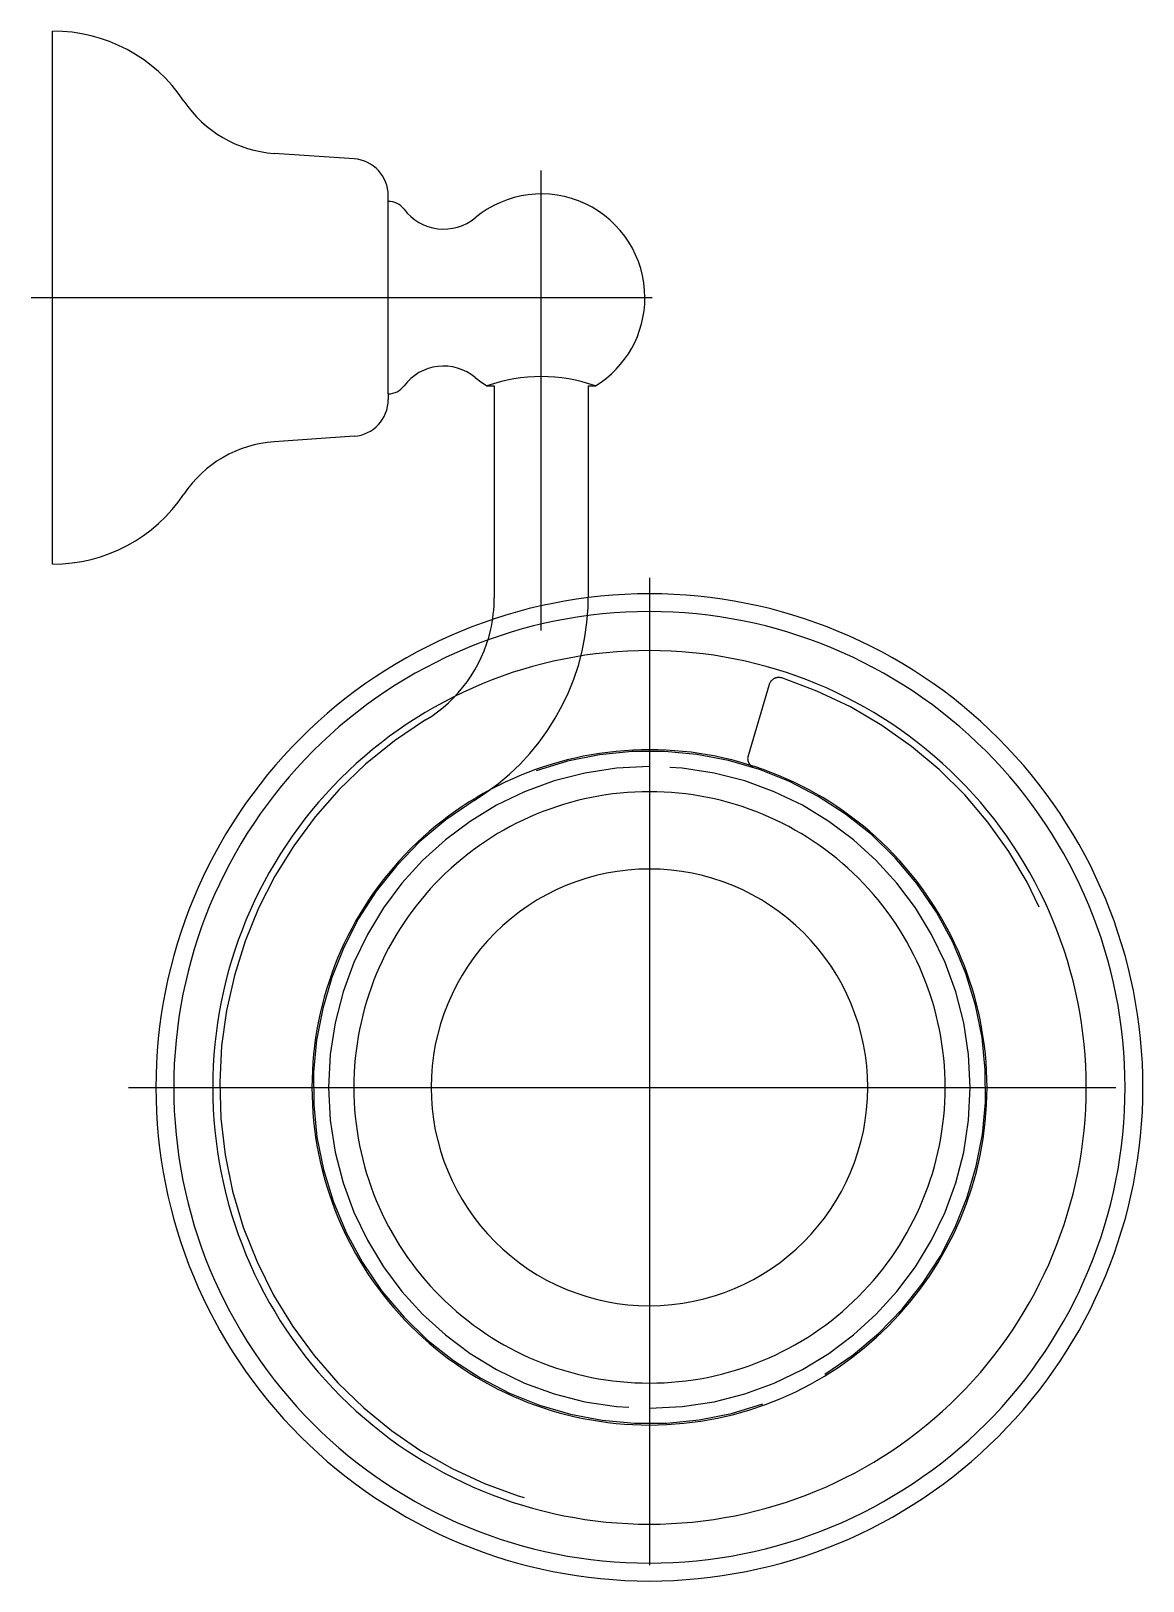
# Model space of a CAD drawing. Extents: x 125.066 to 125.178, y 0.023 to 0.18.
import ezdxf

# ---------------------------------------------------------------- set-up
doc = ezdxf.new("R2010")
doc.units = 0
doc.header["$LTSCALE"] = 0.2
doc.header["$MEASUREMENT"] = 0
for name, pattern in [('AXES', [0.54, 0.3, -0.08, 0.08, -0.08]), ('CACHE', [0.24, 0.12, -0.12]), ('CONTINU', [0])]:
    doc.linetypes.add(name, pattern=pattern)
doc.layers.get('0').update_dxf_attribs({"linetype": 'CONTINUOUS'})
doc.layers.add('DECA_EIXOS', color=5, linetype='AXES')

msp = doc.modelspace()

# ---------------------------------------------------------------- linework, layer by layer
at = {"linetype": 'CONTINU'}
for points in [[(125.0677, 0.12569), (125.0677, 0.17969)], [(125.09825, 0.16674), (125.09013, 0.1673)], [(125.1017, 0.16244), (125.1017, 0.16303)], [(125.1017, 0.15269), (125.1017, 0.16244)], [(125.1017, 0.14294), (125.1017, 0.15269)], [(125.1017, 0.14294), (125.1017, 0.14236)], [(125.1117, 0.14375), (125.11244, 0.14375)], [(125.11244, 0.14375), (125.11244, 0.12229)], [(125.12196, 0.14375), (125.12196, 0.12231)], [(125.12196, 0.14375), (125.1227, 0.14375)], [(125.09825, 0.13865), (125.09015, 0.13809)]]:
    msp.add_lwpolyline(points, dxfattribs=at)
for points in [[(125.081, 0.1726, 0.250213), (125.0677, 0.17969)], [(125.081, 0.1726, 0.231746), (125.09013, 0.1673)], [(125.1017, 0.16303, 0.39391), (125.09825, 0.16674)], [(125.1033, 0.16164, 0.236752), (125.1017, 0.16244)], [(125.1277, 0.15269, 0.634885), (125.11051, 0.16078)], [(125.1033, 0.16164, 0.429647), (125.11051, 0.16078)], [(125.1227, 0.14375, 0.260536), (125.1277, 0.15269)], [(125.1105, 0.14461, 0.429231), (125.10331, 0.14375)], [(125.1105, 0.14461, 0.035347), (125.1117, 0.14375)], [(125.1227, 0.14375, 0.170222), (125.1117, 0.14375)], [(125.1017, 0.14294, 0.236754), (125.10331, 0.14375)], [(125.09825, 0.13865, 0.394976), (125.1017, 0.14236)], [(125.09015, 0.13809, 0.232071), (125.081, 0.13279)], [(125.0677, 0.12569, 0.250214), (125.081, 0.13279)], [(125.12816, 0.12269, 0.414214), (125.07816, 0.07269)], [(125.17816, 0.07269, 0.414214), (125.12816, 0.12269)], [(125.11206, 0.11897, 0.057821), (125.11244, 0.12229)], [(125.12194, 0.12129, 0.010521), (125.12196, 0.12231)], [(125.12816, 0.12088, 0.414215), (125.07997, 0.07269)], [(125.17635, 0.07269, 0.414214), (125.12816, 0.12088)], [(125.12816, 0.11694, 0.414215), (125.08392, 0.07269)], [(125.17241, 0.07269, 0.414214), (125.12816, 0.11694)], [(125.12816, 0.10689, 0.414215), (125.09397, 0.07269)], [(125.16236, 0.07269, 0.414214), (125.12816, 0.10689)], [(125.12816, 0.10264, 0.414214), (125.09821, 0.07269)], [(125.15812, 0.07269, 0.414214), (125.12816, 0.10264)], [(125.12816, 0.09481, 0.414215), (125.10604, 0.07269)], [(125.15028, 0.07269, 0.414214), (125.12816, 0.09481)], [(125.07816, 0.07269, 0.414214), (125.12816, 0.02269)], [(125.07997, 0.07269, 0.414214), (125.12816, 0.0245)], [(125.08392, 0.07269, 0.414214), (125.12816, 0.02845)], [(125.09397, 0.07269, 0.414214), (125.12816, 0.03849)], [(125.09821, 0.07269, 0.414214), (125.12816, 0.04274)], [(125.10604, 0.07269, 0.414214), (125.12816, 0.05057)], [(125.12816, 0.0245, 0.414214), (125.17635, 0.07269)], [(125.12816, 0.02845, 0.414214), (125.17241, 0.07269)], [(125.12816, 0.03849, 0.414213), (125.16236, 0.07269)], [(125.12816, 0.04274, 0.414214), (125.15812, 0.07269)], [(125.12816, 0.05057, 0.414213), (125.15028, 0.07269)], [(125.12816, 0.02269, 0.414214), (125.17816, 0.07269)]]:
    msp.add_lwpolyline(points, format="xyb", dxfattribs=at)
at = {"linetype": 'CACHE'}
for points in [[(125.11041, 0.10176, 0.250597), (125.12194, 0.12129)], [(125.10549, 0.10991, 0.200769), (125.11206, 0.11897)], [(125.10549, 0.10991, 4.574652), (125.14156, 0.11416)], [(125.14156, 0.11416, 0.42111), (125.14029, 0.11349)], [(125.13815, 0.10628, 0.406255), (125.1388, 0.10505)], [(125.12816, 0.10519, 1), (125.12816, 0.04019)], [(125.12816, 0.04019, 1), (125.12816, 0.10519)]]:
    msp.add_lwpolyline(points, format="xyb", dxfattribs=at)
msp.add_lwpolyline([(125.14029, 0.11349), (125.13815, 0.10628)], dxfattribs=at)
msp.add_lwpolyline([(125.11041, 0.10176, 1), (125.14592, 0.04363, 1)], format="xyb", close=True, dxfattribs=at)
at = {"layer": 'DECA_EIXOS'}
for points in [[(125.1172, 0.11897), (125.1172, 0.16557)], [(125.06551, 0.15269), (125.12845, 0.15269)], [(125.06551, 0.15269), (125.1277, 0.15269)], [(125.12816, 0.12429), (125.12816, 0.02269)], [(125.0754, 0.07269), (125.17816, 0.07269)]]:
    msp.add_lwpolyline(points, dxfattribs=at)

doc.saveas('drawing.dxf')
